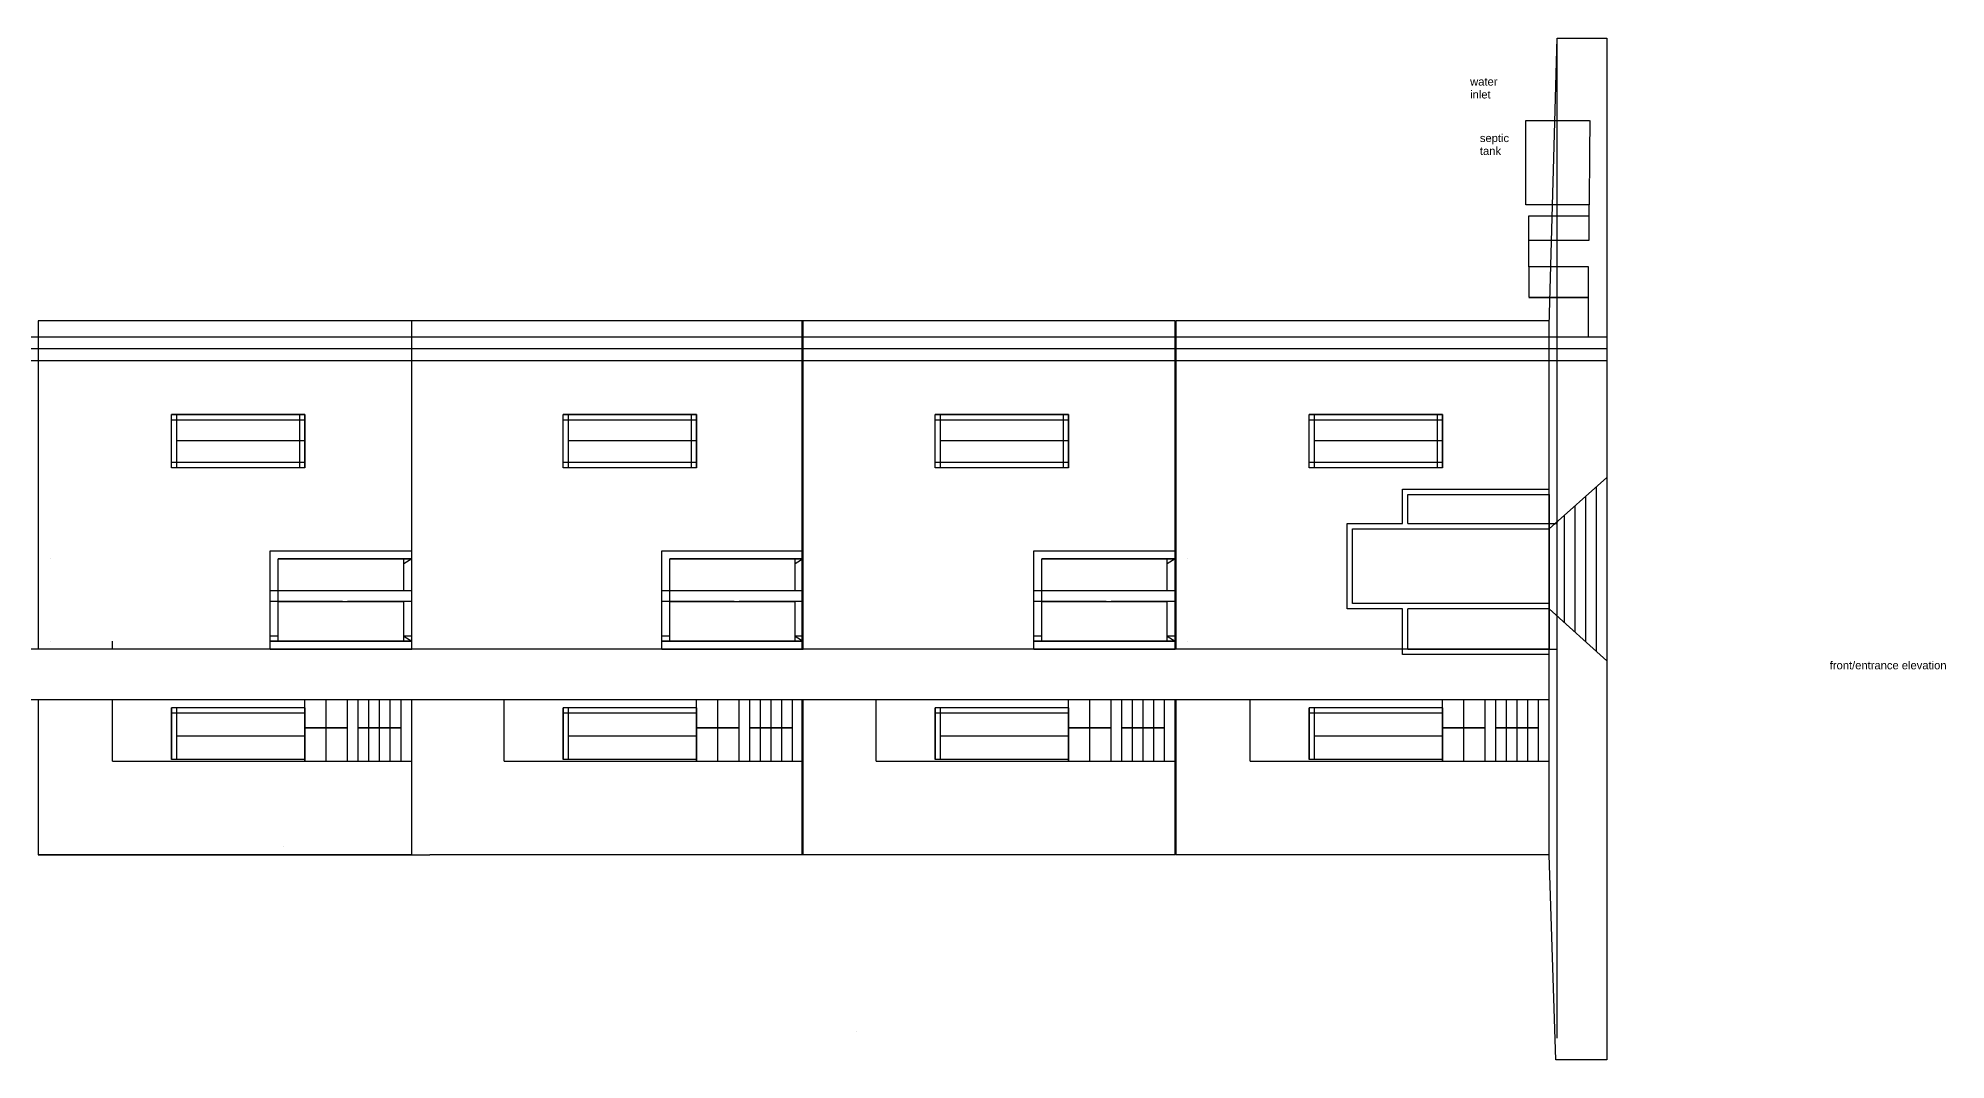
# Model space of a CAD drawing. Header units: millimetres. Extents: x -45491 to 454665, y -283075 to 218718.
# Drawn here: x 383162 to 454665, y 141331 to 179614 of the extents above; entities that cross this region are included whole.
import ezdxf

# ---------------------------------------------------------------- set-up
doc = ezdxf.new("R2010")
doc.units = ezdxf.units.MM
doc.linetypes.add('DASHED', pattern=[19.05, 12.7, -6.35])
for name, color, linetype in [('A-DOOR', 3, 'Continuous'), ('A-STAIR', 6, 'Continuous'), ('A-TEXT', 7, 'Continuous'), ('A-WALL', 1, 'Continuous'), ('A-WINDOW', 4, 'Continuous'), ('P-PIPE', 125, 'DASHED')]:
    doc.layers.add(name, color=color, linetype=linetype)
doc.styles.get("Standard").update_dxf_attribs({"font": 'arial.ttf'})

msp = doc.modelspace()

# ---------------------------------------------------------------- linework, layer by layer
at = {"layer": 'A-DOOR'}
for p, q in [((441960, 163153), (439801, 161229)), ((441960, 163153), (441960, 156277)), ((434301, 162709), (439801, 162709)), ((434301, 161429), (434301, 162709)), ((434501, 162509), (439801, 162509)), ((434501, 161429), (434501, 162509)), ((434501, 161429), (434501, 162509)), ((439801, 156718), (439801, 162509)), ((439801, 162509), (439801, 156718)), ((441160, 162440), (441160, 157003)), ((441560, 162796), (441560, 156640)), ((440360, 161727), (440360, 157729)), ((440760, 162083), (440760, 157366)), ((432226, 161429), (434301, 161429)), ((432226, 158236), (432226, 161429)), ((432426, 158436), (432426, 161229)), ((432426, 161229), (434301, 161229)), ((432426, 158436), (432426, 161229)), ((434301, 161229), (434501, 161229)), ((434501, 161429), (439801, 161429)), ((434501, 161229), (439801, 161229)), ((439801, 158236), (439801, 161429)), ((439801, 161429), (440100, 161429)), ((440100, 161429), (440107, 161501)), ((440100, 157966), (440100, 161429)), ((391862, 156718), (391862, 160404)), ((391862, 160404), (397162, 160404)), ((406538, 156718), (406538, 160404)), ((406538, 160404), (411838, 160404)), ((420485, 156718), (420485, 160404)), ((420485, 160404), (425785, 160404)), ((383606, 160104), (383606, 160104)), ((397162, 160104), (392162, 160104)), ((392162, 157018), (392162, 160104)), ((392162, 160104), (397162, 160104)), ((396862, 158904), (396862, 160104)), ((397162, 160104), (396862, 159919)), ((397162, 157018), (397162, 160104)), ((397162, 160104), (397162, 160104)), ((411838, 160104), (406838, 160104)), ((406838, 157018), (406838, 160104)), ((406838, 160104), (411838, 160104)), ((411538, 158904), (411538, 160104)), ((411838, 160104), (411538, 159919)), ((411838, 157018), (411838, 160104)), ((411838, 160104), (411838, 160104)), ((425785, 160104), (420785, 160104)), ((420785, 157018), (420785, 160104)), ((420785, 160104), (425785, 160104)), ((424818, 160104), (424818, 160104)), ((425485, 158904), (425485, 160104)), ((425785, 160104), (425485, 159919)), ((425785, 157018), (425785, 160104)), ((425785, 160104), (425785, 160104)), ((426246, 160104), (426246, 160104)), ((439801, 157018), (439801, 160104)), ((439801, 160104), (439801, 160104)), ((397162, 158904), (391862, 158904)), ((411838, 158904), (406538, 158904)), ((425785, 158904), (420485, 158904)), ((425785, 158904), (425801, 158905)), ((394568, 158504), (391862, 158504)), ((392162, 158504), (396862, 158504)), ((397162, 158504), (394755, 158504)), ((396862, 157018), (396862, 158504)), ((409245, 158504), (406538, 158504)), ((406838, 158504), (411538, 158504)), ((411838, 158504), (409431, 158504)), ((411538, 157018), (411538, 158504)), ((423191, 158504), (420485, 158504)), ((420785, 158504), (425485, 158504)), ((425785, 158504), (423378, 158504)), ((425485, 157018), (425485, 158504)), ((434301, 158236), (432226, 158236)), ((434301, 158436), (432426, 158436)), ((434301, 158436), (432426, 158436)), ((434772, 158436), (434301, 158436)), ((434301, 156518), (434301, 158236)), ((439801, 158436), (434501, 158436)), ((434501, 156718), (434501, 158236)), ((434501, 156718), (434501, 158236)), ((439801, 158236), (434501, 158236)), ((441960, 156277), (439801, 158236)), ((383606, 157018), (383606, 157018)), ((383606, 157018), (383606, 157018)), ((391862, 157018), (397162, 157018)), ((391862, 156718), (397162, 156718)), ((397162, 157018), (392162, 157018)), ((396862, 157204), (397162, 157018)), ((397162, 157018), (397162, 157018)), ((397162, 157018), (397162, 157018)), ((406538, 157018), (411838, 157018)), ((406538, 156718), (411838, 156718)), ((411838, 157018), (406838, 157018)), ((411538, 157204), (411838, 157018)), ((411838, 157018), (411838, 157018)), ((411838, 157018), (411838, 157018)), ((420485, 157018), (425785, 157018)), ((420485, 156718), (425785, 156718)), ((425785, 157018), (420785, 157018)), ((424818, 157018), (424818, 157018)), ((424818, 157018), (424818, 157018)), ((425485, 157204), (425785, 157018)), ((425785, 157018), (425785, 157018)), ((425785, 157018), (425785, 157018)), ((426246, 157018), (426246, 157018)), ((426246, 157018), (426246, 157018)), ((434501, 156718), (439801, 156718)), ((439801, 156718), (434501, 156718)), ((434501, 156718), (434501, 156718)), ((434501, 156718), (434501, 156718)), ((439801, 157018), (439801, 157018)), ((439801, 157018), (439801, 157018)), ((439801, 156718), (439801, 156718)), ((439801, 156718), (439801, 156718)), ((439801, 156718), (439801, 156718)), ((439801, 156718), (440100, 156718)), ((439801, 156518), (434301, 156518)), ((413842, 142379), (413842, 142379))]:
    msp.add_line(p, q, dxfattribs=at)
at = {"layer": 'A-STAIR'}
for p, q in [((434501, 156718), (350951, 156718)), ((385947, 156718), (385947, 157018)), ((392162, 157204), (391862, 157204)), ((391862, 157018), (397162, 157018)), ((397162, 157204), (396862, 157204)), ((406838, 157204), (406538, 157204)), ((406538, 157018), (411838, 157018)), ((411838, 157204), (411538, 157204)), ((420785, 157204), (420485, 157204)), ((420485, 157018), (425785, 157018)), ((425801, 157204), (425485, 157204)), ((439801, 154822), (246303, 154822)), ((385947, 152518), (385947, 154822)), ((397162, 154822), (385947, 154822)), ((393162, 152518), (393162, 154822)), ((393162, 153771), (393162, 154521)), ((393162, 154521), (393162, 152589)), ((393962, 152518), (393962, 154822)), ((394762, 152518), (394762, 154822)), ((395162, 152518), (395162, 154822)), ((395562, 152518), (395562, 154822)), ((395962, 152518), (395962, 154822)), ((396362, 152518), (396362, 154822)), ((396762, 152518), (396762, 154822)), ((397162, 152518), (397162, 154822)), ((400623, 152518), (400623, 154822)), ((411838, 154822), (400623, 154822)), ((407838, 152518), (407838, 154822)), ((407838, 153771), (407838, 154521)), ((407838, 154521), (407838, 152589)), ((408638, 152518), (408638, 154822)), ((409438, 152518), (409438, 154822)), ((409838, 152518), (409838, 154822)), ((410238, 152518), (410238, 154822)), ((410638, 152518), (410638, 154822)), ((411038, 152518), (411038, 154822)), ((411438, 152518), (411438, 154822)), ((411838, 152518), (411838, 154822)), ((414570, 152518), (414570, 154822)), ((425785, 154822), (414570, 154822)), ((421785, 152518), (421785, 154822)), ((421785, 153771), (421785, 154521)), ((421785, 154521), (421785, 152589)), ((422585, 152518), (422585, 154822)), ((423385, 152518), (423385, 154822)), ((423785, 152518), (423785, 154822)), ((424185, 152518), (424185, 154822)), ((424585, 152518), (424585, 154822)), ((424985, 152518), (424985, 154822)), ((425385, 152518), (425385, 154822)), ((425785, 152518), (425785, 154822)), ((428586, 152518), (428586, 154822)), ((439801, 154822), (428586, 154822)), ((435801, 152518), (435801, 154822)), ((435801, 153771), (435801, 154521)), ((435801, 154521), (435801, 152589)), ((436601, 152518), (436601, 154822)), ((437401, 152518), (437401, 154822)), ((437801, 152518), (437801, 154822)), ((438201, 152518), (438201, 154822)), ((438601, 152518), (438601, 154822)), ((439001, 152518), (439001, 154822)), ((439401, 152518), (439401, 154822)), ((439801, 152518), (439801, 154822)), ((393162, 153771), (394762, 153771)), ((394762, 153771), (393162, 153771)), ((395162, 153771), (396762, 153771)), ((396762, 153771), (395162, 153771)), ((407838, 153771), (409438, 153771)), ((409438, 153771), (407838, 153771)), ((409838, 153771), (411438, 153771)), ((411438, 153771), (409838, 153771)), ((421785, 153771), (423385, 153771)), ((423385, 153771), (421785, 153771)), ((423785, 153771), (425385, 153771)), ((425385, 153771), (423785, 153771)), ((435801, 153771), (437401, 153771)), ((437401, 153771), (435801, 153771)), ((437801, 153771), (439401, 153771)), ((439401, 153771), (437801, 153771)), ((385947, 152518), (397162, 152518)), ((393162, 152589), (393162, 152518)), ((400623, 152518), (411838, 152518)), ((407838, 152589), (407838, 152518)), ((414570, 152518), (425785, 152518)), ((421785, 152589), (421785, 152518)), ((428586, 152518), (439801, 152518)), ((435801, 152589), (435801, 152518))]:
    msp.add_line(p, q, dxfattribs=at)
at = {"layer": 'A-WALL'}
for p, q in [((439801, 168846), (440100, 179614)), ((440100, 173796), (440100, 179614)), ((440100, 179614), (441960, 179614)), ((440100, 179614), (441960, 179614)), ((441960, 179614), (441960, 141331)), ((440100, 142146), (440100, 173796)), ((397162, 169018), (383162, 169018)), ((383162, 169018), (383162, 156718)), ((397838, 169018), (383162, 169018)), ((397162, 163518), (397162, 169018)), ((397162, 156718), (397162, 169018)), ((397162, 156718), (397162, 168846)), ((411838, 169018), (397838, 169018)), ((425785, 169018), (411785, 169018)), ((411785, 169018), (411785, 156718)), ((411838, 163518), (411838, 169018)), ((411838, 156718), (411838, 169018)), ((411838, 156718), (411838, 168846)), ((425785, 163518), (425785, 169018)), ((425785, 156718), (425785, 169018)), ((425785, 156718), (425785, 168846)), ((439801, 169018), (425801, 169018)), ((425801, 169018), (425801, 156718)), ((439801, 163518), (439801, 169018)), ((439801, 149018), (439801, 169018)), ((439801, 149018), (439801, 168846)), ((439801, 149018), (439801, 168846)), ((393162, 165518), (388162, 165518)), ((407838, 165518), (402838, 165518)), ((421785, 165518), (416785, 165518)), ((435801, 165518), (430801, 165518)), ((393162, 163518), (388162, 163518)), ((407838, 163518), (402838, 163518)), ((421785, 163518), (416785, 163518)), ((435801, 163518), (430801, 163518)), ((397162, 160104), (392162, 160104)), ((411838, 160104), (406838, 160104)), ((425785, 160104), (420785, 160104)), ((397162, 157018), (392162, 157018)), ((411838, 157018), (406838, 157018)), ((425785, 157018), (420785, 157018)), ((383162, 154822), (383162, 149018)), ((393162, 154521), (388162, 154521)), ((397162, 149018), (397162, 154822)), ((397162, 149018), (397162, 154822)), ((407838, 154521), (402838, 154521)), ((411785, 154822), (411785, 149018)), ((411838, 149018), (411838, 154822)), ((411838, 149018), (411838, 154822)), ((421785, 154521), (416785, 154521)), ((425785, 149018), (425785, 154822)), ((425785, 149018), (425785, 154822)), ((425801, 154822), (425801, 149018)), ((435801, 154521), (430801, 154521)), ((393162, 152589), (388162, 152589)), ((407838, 152589), (402838, 152589)), ((421785, 152589), (416785, 152589)), ((435801, 152589), (430801, 152589)), ((397162, 149018), (383162, 149018)), ((383162, 149018), (397838, 149018)), ((392350, 149318), (392350, 149318)), ((397162, 149018), (393162, 149018)), ((411838, 149018), (397838, 149018)), ((411838, 149018), (407838, 149018)), ((425785, 149018), (411785, 149018)), ((425785, 149018), (421785, 149018)), ((439801, 149018), (425801, 149018)), ((439801, 149018), (435801, 149018)), ((440042, 141331), (439801, 149018)), ((441960, 141331), (440042, 141331))]:
    msp.add_line(p, q, dxfattribs=at)
at = {"layer": 'A-WINDOW'}
for p, q in [((388162, 163518), (388162, 165518)), ((388162, 163518), (388162, 165518)), ((388162, 165518), (393162, 165518)), ((388162, 165318), (393162, 165318)), ((388362, 163518), (388362, 165518)), ((392962, 165518), (392962, 163518)), ((393162, 165518), (393162, 163518)), ((393162, 163518), (393162, 165518)), ((402838, 163518), (402838, 165518)), ((402838, 163518), (402838, 165518)), ((402838, 165518), (407838, 165518)), ((402838, 165318), (407838, 165318)), ((403038, 163518), (403038, 165518)), ((407638, 165518), (407638, 163518)), ((407838, 165518), (407838, 163518)), ((407838, 163518), (407838, 165518)), ((416785, 163518), (416785, 165518)), ((416785, 163518), (416785, 165518)), ((416785, 165518), (421785, 165518)), ((416785, 165318), (421785, 165318)), ((416985, 163518), (416985, 165518)), ((421585, 165518), (421585, 163518)), ((421785, 165518), (421785, 163518)), ((421785, 163518), (421785, 165518)), ((430801, 163518), (430801, 165518)), ((430801, 163518), (430801, 165518)), ((430801, 165518), (435801, 165518)), ((430801, 165318), (435801, 165318)), ((431001, 163518), (431001, 165518)), ((435601, 165518), (435601, 163518)), ((435801, 165518), (435801, 163518)), ((435801, 163518), (435801, 165518)), ((393162, 164529), (388362, 164529)), ((407838, 164529), (403038, 164529)), ((421785, 164529), (416985, 164529)), ((435801, 164529), (431001, 164529)), ((393162, 163718), (388162, 163718)), ((393162, 163518), (388162, 163518)), ((407838, 163718), (402838, 163718)), ((407838, 163518), (402838, 163518)), ((421785, 163718), (416785, 163718)), ((421785, 163518), (416785, 163518)), ((435801, 163718), (430801, 163718)), ((435801, 163518), (430801, 163518)), ((392162, 157018), (391862, 157018)), ((397162, 157018), (396862, 157018)), ((406838, 157018), (406538, 157018)), ((411838, 157018), (411538, 157018)), ((420785, 157018), (420485, 157018)), ((425785, 157018), (425485, 157018)), ((393162, 154521), (388162, 154521)), ((388162, 154521), (388162, 152589)), ((388162, 152589), (388162, 154521)), ((388362, 152589), (388362, 154521)), ((393162, 154521), (393162, 152589)), ((393162, 153476), (393162, 154521)), ((407838, 154521), (402838, 154521)), ((402838, 154521), (402838, 152589)), ((402838, 152589), (402838, 154521)), ((403038, 152589), (403038, 154521)), ((407838, 154521), (407838, 152589)), ((407838, 153476), (407838, 154521)), ((421785, 154521), (416785, 154521)), ((416785, 154521), (416785, 152589)), ((416785, 152589), (416785, 154521)), ((416985, 152589), (416985, 154521)), ((421785, 154521), (421785, 152589)), ((421785, 153476), (421785, 154521)), ((435801, 154521), (430801, 154521)), ((430801, 154521), (430801, 152589)), ((430801, 152589), (430801, 154521)), ((431001, 152589), (431001, 154521)), ((435801, 154521), (435801, 152589)), ((435801, 153476), (435801, 154521)), ((393162, 154321), (388162, 154321)), ((407838, 154321), (402838, 154321)), ((421785, 154321), (416785, 154321)), ((435801, 154321), (430801, 154321)), ((388362, 153476), (393162, 153476)), ((403038, 153476), (407838, 153476)), ((416985, 153476), (421785, 153476)), ((431001, 153476), (435801, 153476)), ((393162, 152589), (388162, 152589)), ((407838, 152589), (402838, 152589)), ((421785, 152589), (416785, 152589)), ((435801, 152589), (430801, 152589))]:
    msp.add_line(p, q, dxfattribs=at)
at = {"layer": 'P-PIPE'}
for p, q in [((438918, 173371), (438918, 176530)), ((438918, 176530), (441320, 176530)), ((441320, 176530), (441295, 173371)), ((441295, 173371), (438918, 173371)), ((441295, 172049), (441295, 173371)), ((439041, 172049), (439041, 172955)), ((439041, 172955), (441295, 172955)), ((439041, 171045), (439041, 172049)), ((439041, 172049), (441295, 172049)), ((441271, 171045), (439041, 171045)), ((439041, 171045), (439041, 169894)), ((441271, 168425), (441271, 171045)), ((441271, 171045), (441271, 171045)), ((439041, 169894), (441271, 169894)), ((441271, 169894), (439041, 169894)), ((439801, 169018), (439801, 169018)), ((439801, 169018), (439806, 169017)), ((441960, 168409), (243519, 168409)), ((441960, 167973), (243519, 167973)), ((441960, 167526), (243519, 167526)), ((411785, 167862), (411838, 167862)), ((425785, 167862), (425801, 167862))]:
    msp.add_line(p, q, dxfattribs=at)

# ---------------------------------------------------------------- texts
at = {"layer": 'A-TEXT'}
for s, p in [('water', (436835, 177837)), ('inlet', (436835, 177355)), ('septic', (437201, 175721)), ('tank', (437201, 175239)), ('front/entrance elevation', (450313, 155966))]:
    msp.add_text(s, height=300, dxfattribs=at).set_placement(p)

doc.saveas('drawing.dxf')
